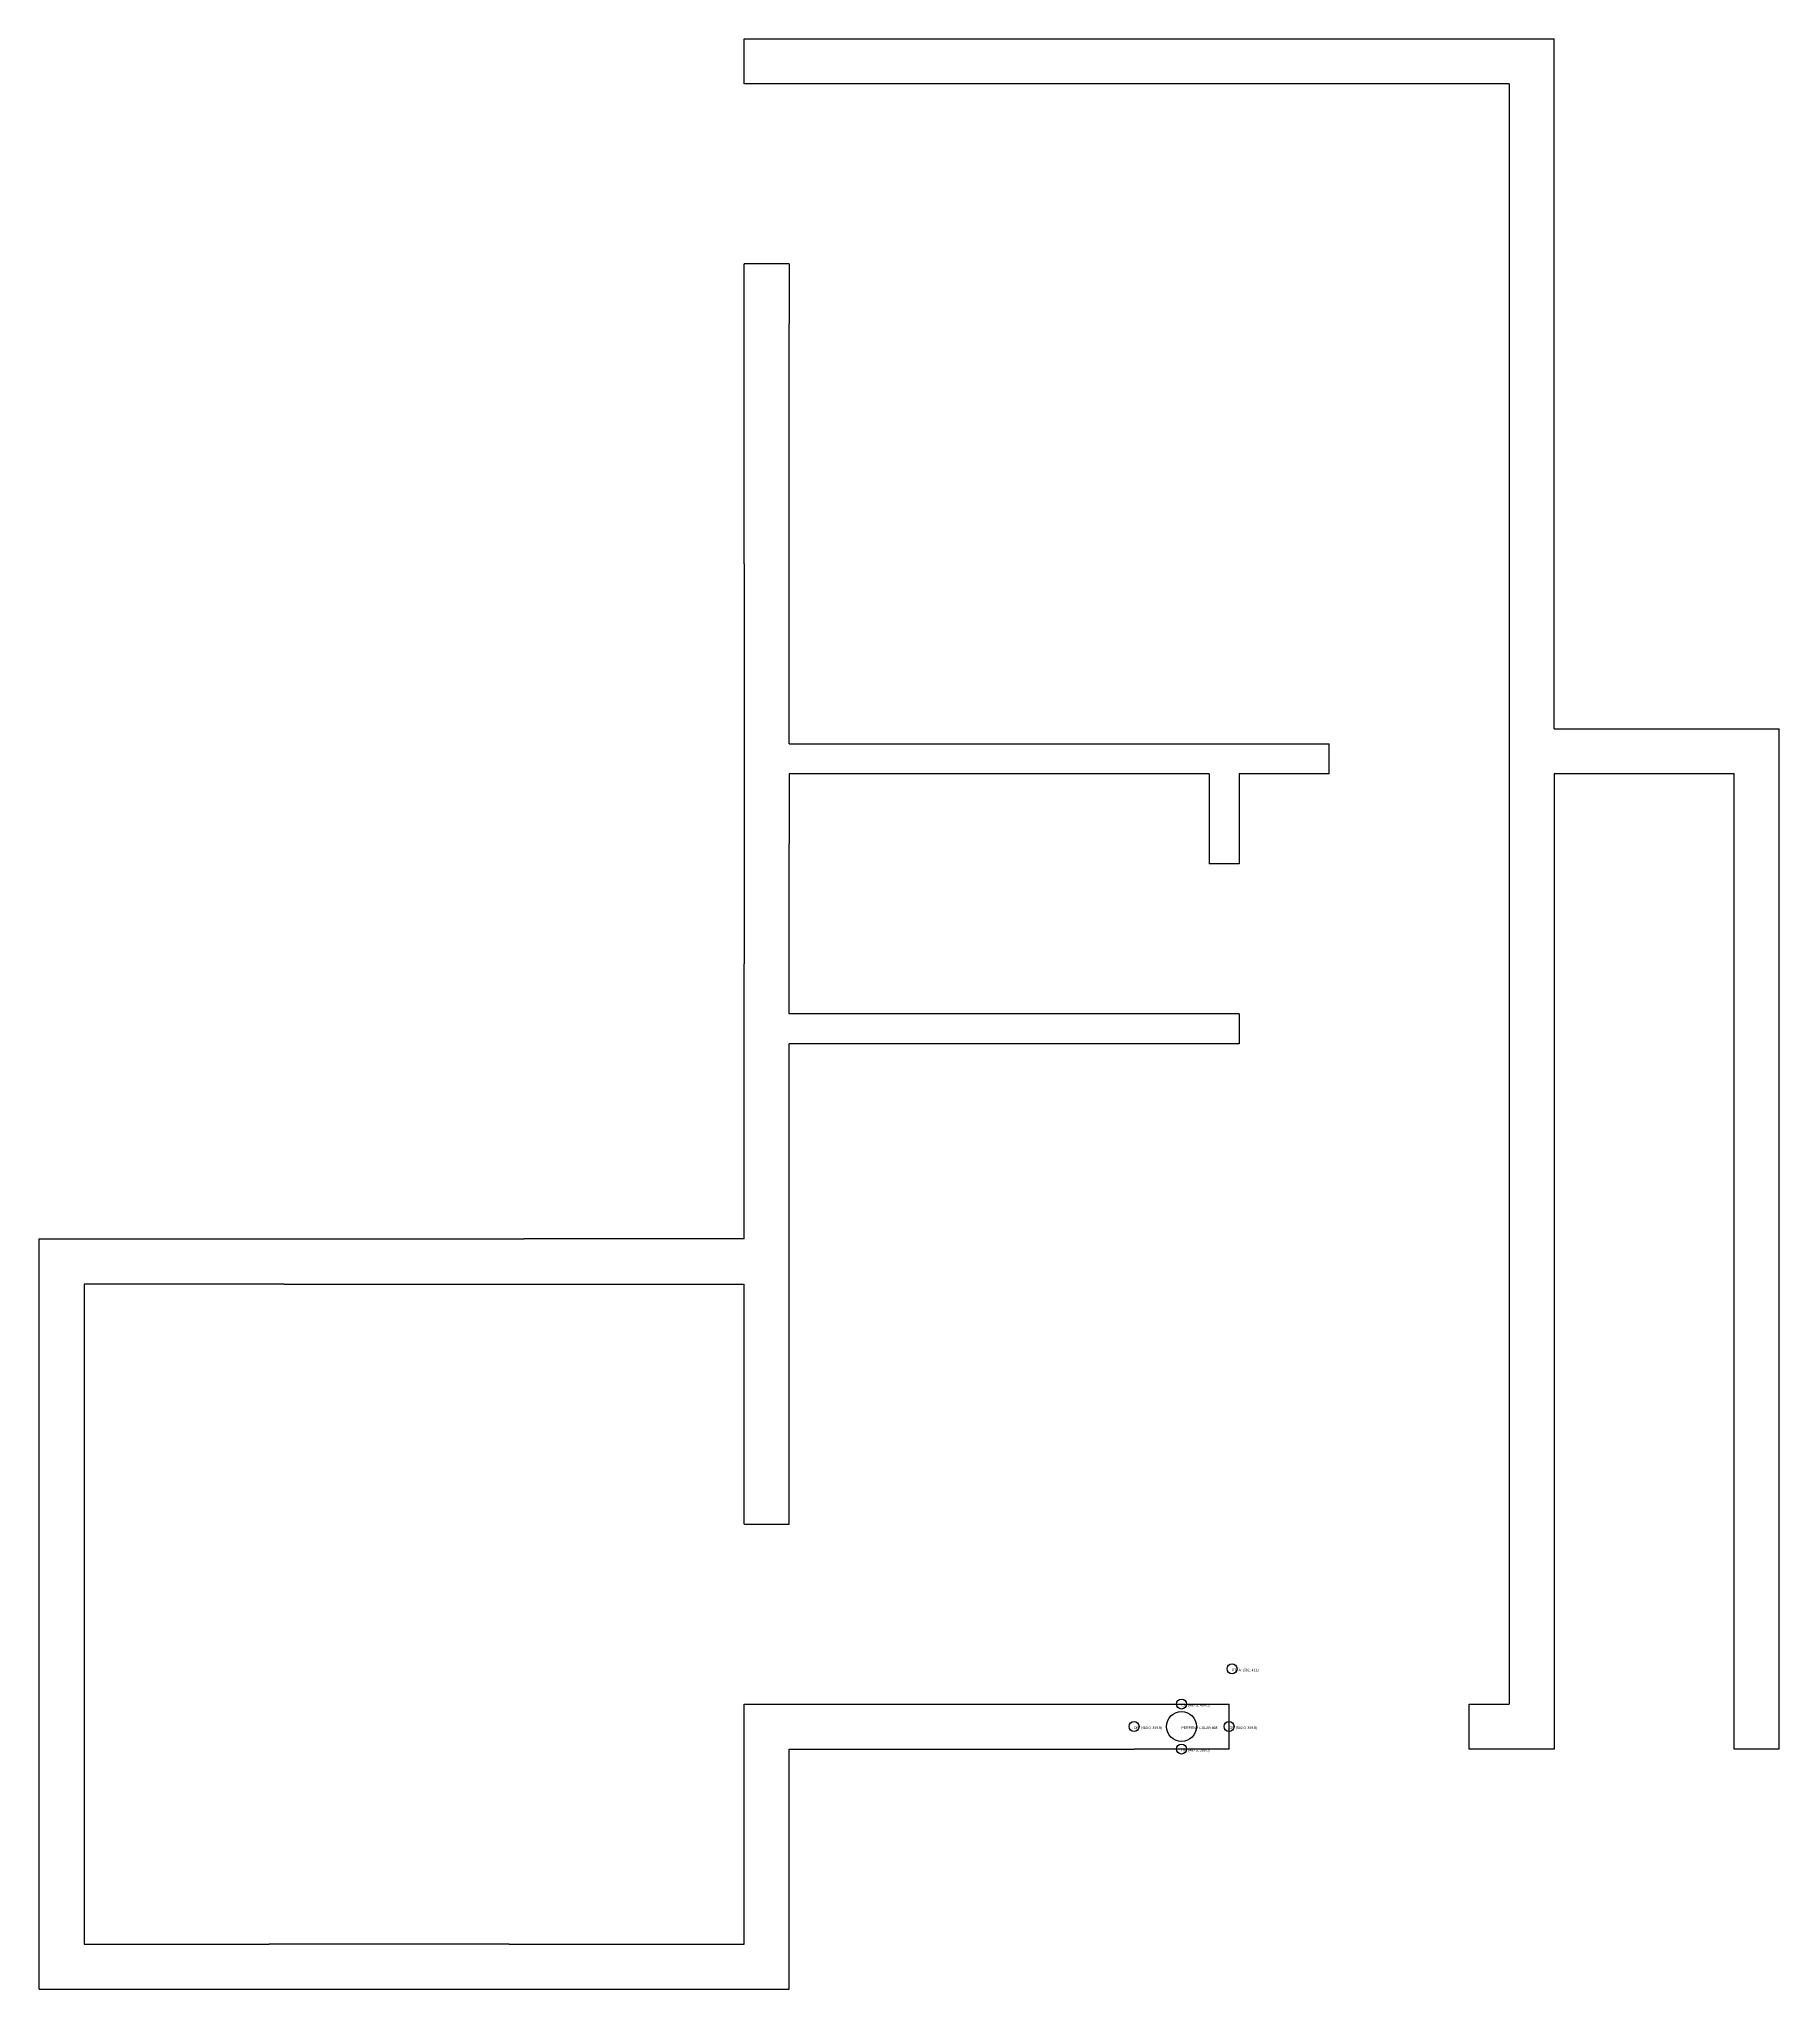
# Model space of a CAD drawing. Header units: metres. Extents: x 264 to 612, y 347 to 737.
import ezdxf

# ---------------------------------------------------------------- set-up
doc = ezdxf.new("R2010")
doc.units = ezdxf.units.M

msp = doc.modelspace()

# ---------------------------------------------------------------- linework, layer by layer
for p, q in [((405, 728), (405, 737)), ((405, 737), (436, 737)), ((436, 737), (520, 737)), ((520, 737), (567, 737)), ((567, 599), (567, 737)), ((436, 728), (405, 728)), ((520, 728), (436, 728)), ((558, 728), (520, 728)), ((558, 728), (558, 404)), ((414, 692), (405, 692)), ((405, 680), (405, 692)), ((414, 692), (414, 680)), ((405, 632), (405, 680)), ((414, 632), (414, 680)), ((405, 632), (405, 576)), ((414, 596), (414, 632)), ((567, 599), (612, 599)), ((612, 395), (612, 599)), ((414, 596), (522, 596)), ((522, 590), (522, 596)), ((498, 590), (414, 590)), ((414, 590), (414, 576)), ((498, 590), (498, 572)), ((522, 590), (504, 590)), ((504, 590), (504, 572)), ((603, 590), (567, 590)), ((567, 590), (567, 395)), ((603, 395), (603, 590)), ((405, 576), (405, 552)), ((414, 552), (414, 576)), ((504, 572), (498, 572)), ((405, 497), (405, 552)), ((414, 542), (414, 552)), ((504, 542), (414, 542)), ((504, 542), (504, 536)), ((504, 536), (414, 536)), ((414, 440), (414, 536)), ((264, 447), (264, 497)), ((264, 497), (313, 497)), ((313, 497), (361, 497)), ((405, 497), (361, 497)), ((313, 488), (273, 488)), ((273, 488), (273, 447)), ((313, 488), (361, 488)), ((361, 488), (405, 488)), ((405, 440), (405, 488)), ((264, 399), (264, 447)), ((273, 447), (273, 399)), ((405, 440), (414, 440)), ((405, 356), (405, 404)), ((405, 404), (435, 404)), ((435, 404), (483, 404)), ((483, 404), (502, 404)), ((502, 395), (502, 404)), ((550, 395), (550, 404)), ((550, 404), (558, 404)), ((264, 347), (264, 399)), ((273, 399), (273, 356)), ((414, 347), (414, 395)), ((414, 395), (435, 395)), ((435, 395), (483, 395)), ((502, 395), (483, 395)), ((567, 395), (550, 395)), ((612, 395), (603, 395)), ((273, 356), (310, 356)), ((358, 356), (310, 356)), ((358, 356), (405, 356)), ((264, 347), (310, 347)), ((310, 347), (358, 347)), ((358, 347), (414, 347))]:
    msp.add_line(p, q)
at = {"layer": 'debug', "color": 3}
msp.add_circle((502.61, 411.04), 1, dxfattribs=at)
at = {"layer": 'debug', "color": 5}
msp.add_circle((492.5, 399.5), 3, dxfattribs=at)
msp.add_circle((492.5, 399.5), 3, dxfattribs=at)
at = {"layer": 'debug', "color": 2}
for centre in [(492.5, 404), (483, 399.5), (502, 399.5), (492.5, 395)]:
    msp.add_circle(centre, 1, dxfattribs=at)

# ---------------------------------------------------------------- texts
at = {"layer": 'debug', "char_height": 0.5, "attachment_point": 1}
for s, insert in [('PTFA: (502, 411)', (502.61, 411.04)), ('CP: (492.5, 404.0)', (492.5, 404)), ('DP: (483.0, 399.5)', (483, 399.5)), ('PERPENDICULAR 93', (492.5, 399.5)), ('PERPENDICULAR 235', (492.5, 399.5)), ('CP: (502.0, 399.5)', (502, 399.5)), ('DP: (492.5, 395.0)', (492.5, 395))]:
    msp.add_mtext(s, dxfattribs=dict(at, insert=insert))

doc.saveas('drawing.dxf')
